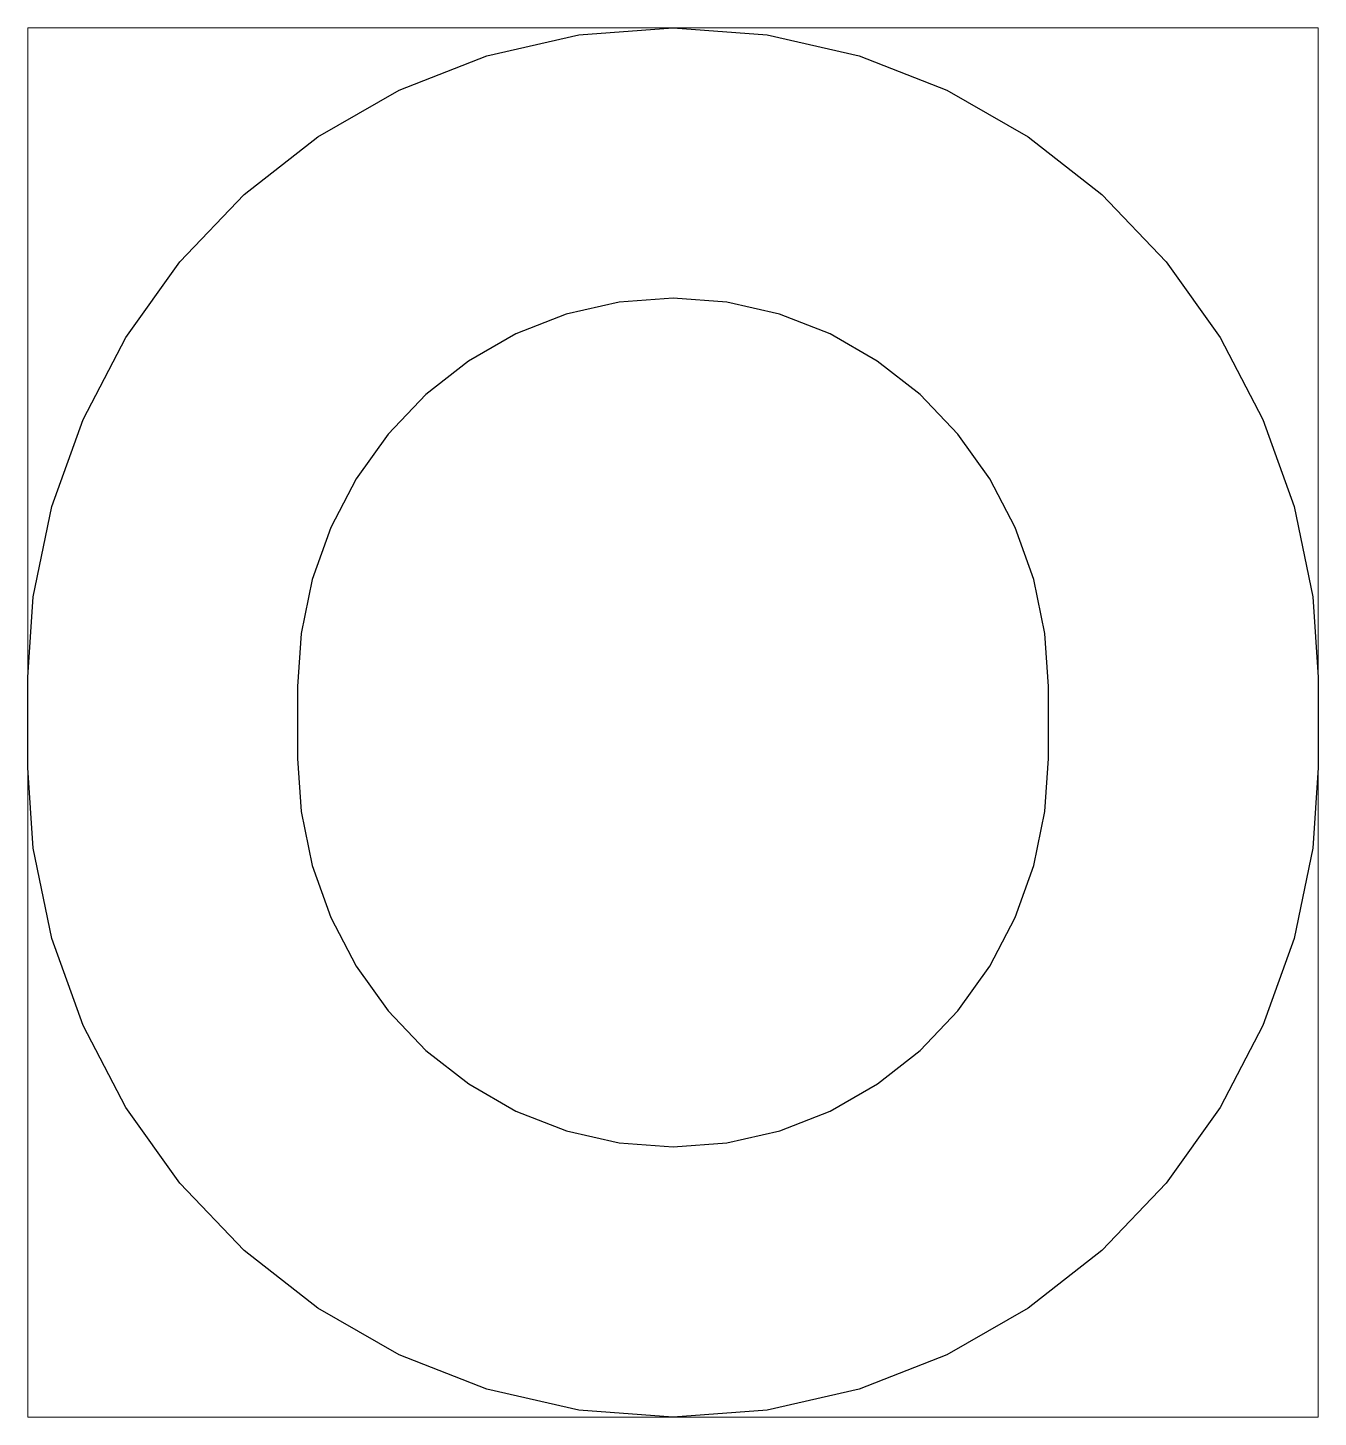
# Paper-space layout 'Layout1' of a CAD drawing. Header units: millimetres. Extents: x 38 to 219, y 0 to 195.
# The model-space entities are those that its viewports show. They can reach past a viewport. Long polylines and large blocks are cut down to what shows.
import ezdxf

# ---------------------------------------------------------------- set-up
doc = ezdxf.new("R2010")
doc.units = ezdxf.units.MM
doc.header["$LTSCALE"] = 10
doc.layers.add('MEMBERS', color=5, linetype='Continuous')

msp = doc.modelspace()

# ---------------------------------------------------------------- linework, layer by layer
at = {"layer": 'MEMBERS', "color": 3, "linetype": 'Continuous'}
for p, q in [((85.13, 123.62), (102.19, 127.51)), ((102.19, 127.51), (119.65, 128.82)), ((119.65, 128.82), (137.11, 127.51)), ((137.11, 127.51), (154.17, 123.62)), ((68.87, 117.27), (85.13, 123.62)), ((154.17, 123.62), (170.43, 117.27)), ((53.76, 108.62), (68.87, 117.27)), ((170.43, 117.27), (185.53, 108.62)), ((40.12, 97.92), (53.76, 108.62)), ((185.53, 108.62), (199.18, 97.92)), ((28.18, 85.42), (40.12, 97.92)), ((199.18, 97.92), (211.11, 85.42)), ((18.17, 71.41), (28.18, 85.42)), ((211.11, 85.42), (221.13, 71.41)), ((109.65, 77.93), (99.86, 75.7)), ((119.65, 78.68), (109.65, 77.93)), ((129.65, 77.93), (119.65, 78.68)), ((139.43, 75.7), (129.65, 77.93)), ((99.86, 75.7), (90.5, 72.04)), ((148.8, 72.04), (139.43, 75.7)), ((10.24, 56.18), (18.17, 71.41)), ((90.5, 72.04), (81.75, 67.03)), ((157.54, 67.03), (148.8, 72.04)), ((221.13, 71.41), (229.06, 56.18)), ((81.75, 67.03), (73.8, 60.8)), ((165.5, 60.8), (157.54, 67.03)), ((73.8, 60.8), (66.8, 53.46)), ((172.5, 53.46), (165.5, 60.8)), ((4.49, 40.05), (10.24, 56.18)), ((229.06, 56.18), (234.81, 40.05)), ((66.8, 53.46), (60.89, 45.19)), ((178.41, 45.19), (172.5, 53.46)), ((60.89, 45.19), (56.18, 36.15)), ((183.12, 36.15), (178.41, 45.19)), ((1.02, 23.31), (4.49, 40.05)), ((234.81, 40.05), (238.28, 23.31)), ((56.18, 36.15), (52.75, 26.52)), ((186.55, 26.52), (183.12, 36.15)), ((52.75, 26.52), (50.67, 16.49)), ((188.63, 16.49), (186.55, 26.52)), ((0, 8.4), (1.02, 23.31)), ((238.28, 23.31), (239.3, 8.4)), ((50.67, 16.49), (50, 6.69)), ((189.3, 6.69), (188.63, 16.49)), ((0, -8.4), (0, 8.4)), ((239.3, 8.4), (239.3, -8.4)), ((50, 6.69), (50, -6.69)), ((189.3, -6.69), (189.3, 6.69)), ((50, -6.69), (50.67, -16.49)), ((188.63, -16.49), (189.3, -6.69)), ((1.02, -23.31), (0, -8.4)), ((239.3, -8.4), (238.28, -23.31)), ((50.67, -16.49), (52.75, -26.52)), ((186.55, -26.52), (188.63, -16.49)), ((4.49, -40.05), (1.02, -23.31)), ((238.28, -23.31), (234.81, -40.05)), ((52.75, -26.52), (56.18, -36.15)), ((183.12, -36.15), (186.55, -26.52)), ((56.18, -36.15), (60.89, -45.19)), ((178.41, -45.19), (183.12, -36.15)), ((10.24, -56.18), (4.49, -40.05)), ((234.81, -40.05), (229.06, -56.18)), ((60.89, -45.19), (66.8, -53.46)), ((172.5, -53.46), (178.41, -45.19)), ((66.8, -53.46), (73.8, -60.8)), ((165.5, -60.8), (172.5, -53.46)), ((18.17, -71.41), (10.24, -56.18)), ((229.06, -56.18), (221.13, -71.41)), ((73.8, -60.8), (81.76, -67.03)), ((157.55, -67.03), (165.5, -60.8)), ((81.76, -67.03), (90.5, -72.04)), ((148.8, -72.04), (157.55, -67.03)), ((28.19, -85.42), (18.17, -71.41)), ((90.5, -72.04), (99.87, -75.7)), ((139.44, -75.7), (148.8, -72.04)), ((221.13, -71.41), (211.12, -85.42)), ((99.87, -75.7), (109.65, -77.93)), ((129.65, -77.93), (139.44, -75.7)), ((109.65, -77.93), (119.65, -78.68)), ((119.65, -78.68), (129.65, -77.93)), ((40.12, -97.92), (28.19, -85.42)), ((211.12, -85.42), (199.18, -97.92)), ((53.77, -108.62), (40.12, -97.92)), ((199.18, -97.92), (185.54, -108.62)), ((68.87, -117.27), (53.77, -108.62)), ((185.54, -108.62), (170.43, -117.27)), ((85.13, -123.62), (68.87, -117.27)), ((170.43, -117.27), (154.17, -123.62)), ((102.19, -127.51), (85.13, -123.62)), ((154.17, -123.62), (137.11, -127.51)), ((119.65, -128.82), (102.19, -127.51)), ((137.11, -127.51), (119.65, -128.82))]:
    msp.add_line(p, q, dxfattribs=at)

psp = doc.layouts.get("Layout1")

# ---------------------------------------------------------------- viewports
at = {"layer": '0'}
psp.add_viewport(center=(128.5, 97.5), size=(181.13, 195), view_center_point=(119.65, 0), view_height=257.631, dxfattribs=at)

doc.saveas('drawing.dxf')
